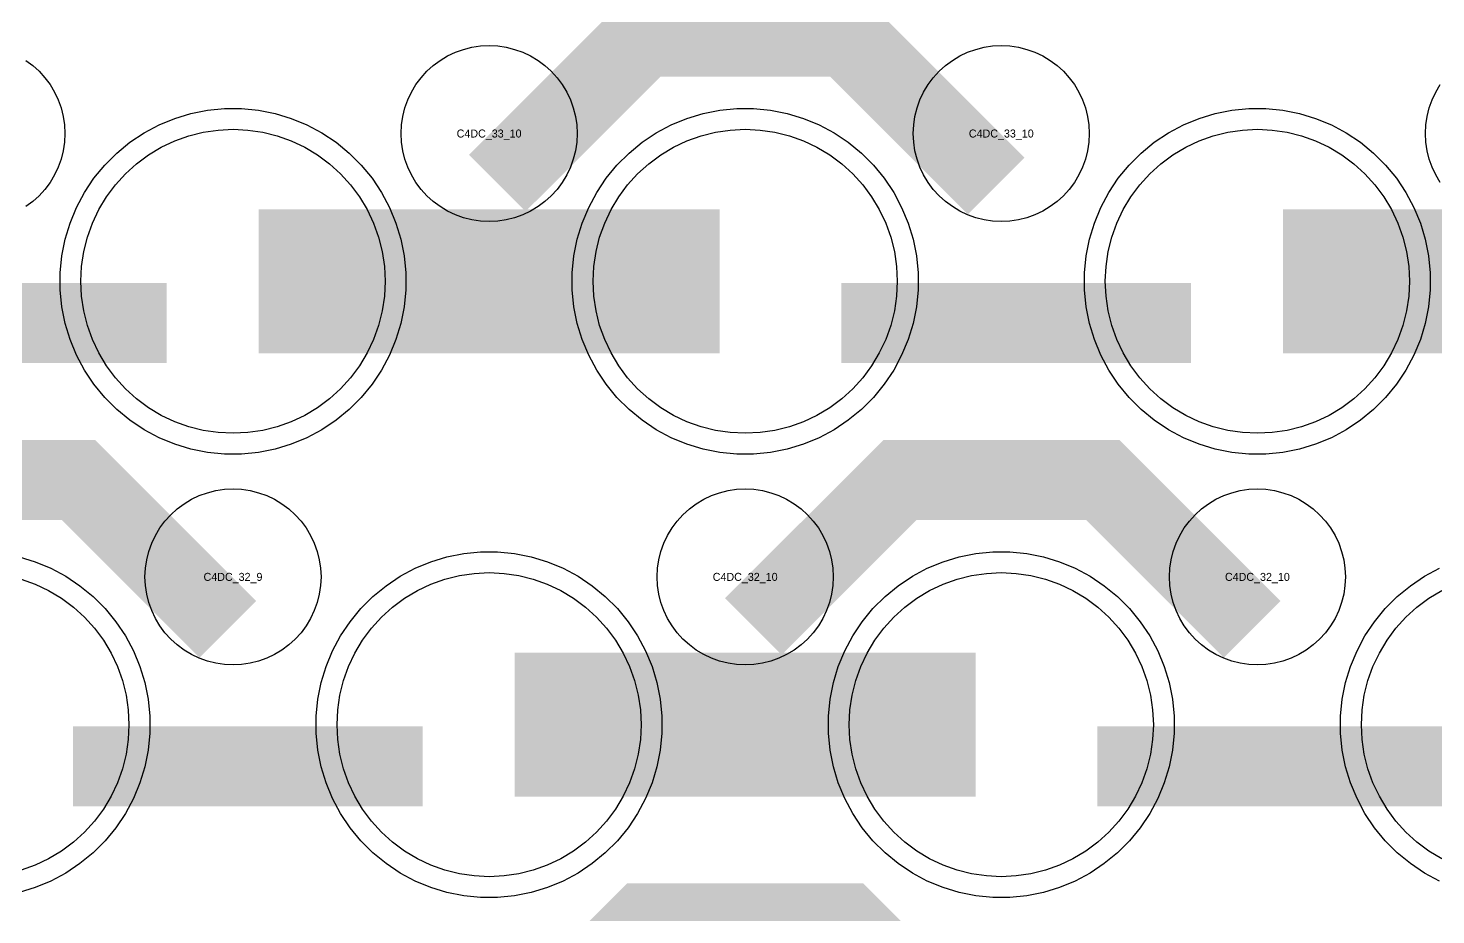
# Model space of a CAD drawing. Extents: x -11880 to 11880, y -14992 to 14992.
# Drawn here: x -8944 to -8504.2, y -10465 to -10187.8 of the extents above; entities that cross this region are included whole.
import ezdxf
from ezdxf.enums import TextEntityAlignment as Align

# ---------------------------------------------------------------- set-up
doc = ezdxf.new("R2010")
doc.units = 0
doc.header["$MEASUREMENT"] = 0
for name, color, linetype in [('GDS_775_DT_237', 138, 'CONTINUOUS'), ('RDL1_FS', 34, 'CONTINUOUS'), ('RDL_BS', 160, 'CONTINUOUS')]:
    doc.layers.add(name, color=color, linetype=linetype)

msp = doc.modelspace()

# ---------------------------------------------------------------- linework, layer by layer
at = {"layer": 'RDL1_FS'}
for points in [[(-8880, -10314.459), (-8884.657, -10314.23), (-8889.268, -10313.546), (-8893.791, -10312.414), (-8898.181, -10310.842), (-8902.395, -10308.85), (-8906.395, -10306.452), (-8910.14, -10303.674), (-8913.594, -10300.544), (-8916.724, -10297.09), (-8919.502, -10293.345), (-8921.9, -10289.345), (-8923.892, -10285.131), (-8925.464, -10280.741), (-8926.596, -10276.218), (-8927.28, -10271.607), (-8927.509, -10266.95), (-8927.28, -10262.293), (-8926.596, -10257.682), (-8925.464, -10253.159), (-8923.892, -10248.769), (-8921.9, -10244.555), (-8919.502, -10240.555), (-8916.724, -10236.81), (-8913.594, -10233.356), (-8910.14, -10230.226), (-8906.395, -10227.448), (-8902.395, -10225.05), (-8898.181, -10223.058), (-8893.791, -10221.486), (-8889.268, -10220.354), (-8884.657, -10219.67), (-8880, -10219.441), (-8875.343, -10219.67), (-8870.732, -10220.354), (-8866.209, -10221.486), (-8861.819, -10223.058), (-8857.605, -10225.05), (-8853.605, -10227.448), (-8849.86, -10230.226), (-8846.406, -10233.356), (-8843.276, -10236.81), (-8840.498, -10240.555), (-8838.1, -10244.555), (-8836.108, -10248.769), (-8834.536, -10253.159), (-8833.404, -10257.682), (-8832.72, -10262.293), (-8832.491, -10266.95), (-8832.72, -10271.607), (-8833.404, -10276.218), (-8834.536, -10280.741), (-8836.108, -10285.131), (-8838.1, -10289.345), (-8840.498, -10293.345), (-8843.276, -10297.09), (-8846.406, -10300.544), (-8849.86, -10303.674), (-8853.605, -10306.452), (-8857.605, -10308.85), (-8861.819, -10310.842), (-8866.209, -10312.414), (-8870.732, -10313.546), (-8875.343, -10314.23)], [(-8720, -10314.459), (-8724.657, -10314.23), (-8729.268, -10313.546), (-8733.791, -10312.414), (-8738.181, -10310.842), (-8742.395, -10308.85), (-8746.395, -10306.452), (-8750.14, -10303.674), (-8753.594, -10300.544), (-8756.724, -10297.09), (-8759.502, -10293.345), (-8761.9, -10289.345), (-8763.892, -10285.131), (-8765.464, -10280.741), (-8766.596, -10276.218), (-8767.28, -10271.607), (-8767.509, -10266.95), (-8767.28, -10262.293), (-8766.596, -10257.682), (-8765.464, -10253.159), (-8763.892, -10248.769), (-8761.9, -10244.555), (-8759.502, -10240.555), (-8756.724, -10236.81), (-8753.594, -10233.356), (-8750.14, -10230.226), (-8746.395, -10227.448), (-8742.395, -10225.05), (-8738.181, -10223.058), (-8733.791, -10221.486), (-8729.268, -10220.354), (-8724.657, -10219.67), (-8720, -10219.441), (-8715.343, -10219.67), (-8710.732, -10220.354), (-8706.209, -10221.486), (-8701.819, -10223.058), (-8697.605, -10225.05), (-8693.605, -10227.448), (-8689.86, -10230.226), (-8686.406, -10233.356), (-8683.276, -10236.81), (-8680.498, -10240.555), (-8678.1, -10244.555), (-8676.108, -10248.769), (-8674.536, -10253.159), (-8673.404, -10257.682), (-8672.72, -10262.293), (-8672.491, -10266.95), (-8672.72, -10271.607), (-8673.404, -10276.218), (-8674.536, -10280.741), (-8676.108, -10285.131), (-8678.1, -10289.345), (-8680.498, -10293.345), (-8683.276, -10297.09), (-8686.406, -10300.544), (-8689.86, -10303.674), (-8693.605, -10306.452), (-8697.605, -10308.85), (-8701.819, -10310.842), (-8706.209, -10312.414), (-8710.732, -10313.546), (-8715.343, -10314.23)], [(-8560, -10314.459), (-8564.657, -10314.23), (-8569.268, -10313.546), (-8573.791, -10312.414), (-8578.181, -10310.842), (-8582.395, -10308.85), (-8586.395, -10306.452), (-8590.14, -10303.674), (-8593.594, -10300.544), (-8596.724, -10297.09), (-8599.502, -10293.345), (-8601.9, -10289.345), (-8603.892, -10285.131), (-8605.464, -10280.741), (-8606.596, -10276.218), (-8607.28, -10271.607), (-8607.509, -10266.95), (-8607.28, -10262.293), (-8606.596, -10257.682), (-8605.464, -10253.159), (-8603.892, -10248.769), (-8601.9, -10244.555), (-8599.502, -10240.555), (-8596.724, -10236.81), (-8593.594, -10233.356), (-8590.14, -10230.226), (-8586.395, -10227.448), (-8582.395, -10225.05), (-8578.181, -10223.058), (-8573.791, -10221.486), (-8569.268, -10220.354), (-8564.657, -10219.67), (-8560, -10219.441), (-8555.343, -10219.67), (-8550.732, -10220.354), (-8546.209, -10221.486), (-8541.819, -10223.058), (-8537.605, -10225.05), (-8533.605, -10227.448), (-8529.86, -10230.226), (-8526.406, -10233.356), (-8523.276, -10236.81), (-8520.498, -10240.555), (-8518.1, -10244.555), (-8516.108, -10248.769), (-8514.536, -10253.159), (-8513.404, -10257.682), (-8512.72, -10262.293), (-8512.491, -10266.95), (-8512.72, -10271.607), (-8513.404, -10276.218), (-8514.536, -10280.741), (-8516.108, -10285.131), (-8518.1, -10289.345), (-8520.498, -10293.345), (-8523.276, -10297.09), (-8526.406, -10300.544), (-8529.86, -10303.674), (-8533.605, -10306.452), (-8537.605, -10308.85), (-8541.819, -10310.842), (-8546.209, -10312.414), (-8550.732, -10313.546), (-8555.343, -10314.23)]]:
    msp.add_lwpolyline(points, close=True, dxfattribs=at)
for points in [[(-8871.998, -10266.95, 45, 45, 0), (-8799.998, -10266.95, 45, 45, 0)], [(-8799.998, -10266.95, 45, 45, 0), (-8727.998, -10266.95, 45, 45, 0)], [(-8551.998, -10266.95, 45, 45, 0), (-8479.998, -10266.95, 45, 45, 0)]]:
    msp.add_lwpolyline(points, format="xyseb", dxfattribs=at)
at = {"layer": 'RDL1_FS', "color": 240, "true_color": 0xed1f24}
for points in [[(-8946.209, -10360.051), (-8941.819, -10361.623), (-8937.605, -10363.615), (-8933.605, -10366.013), (-8929.86, -10368.791), (-8926.406, -10371.921), (-8923.276, -10375.375), (-8920.498, -10379.12), (-8918.1, -10383.12), (-8916.108, -10387.334), (-8914.536, -10391.724), (-8913.404, -10396.247), (-8912.72, -10400.858), (-8912.491, -10405.515), (-8912.72, -10410.172), (-8913.404, -10414.783), (-8914.536, -10419.306), (-8916.108, -10423.696), (-8918.1, -10427.91), (-8920.498, -10431.91), (-8923.276, -10435.655), (-8926.406, -10439.109), (-8929.86, -10442.239), (-8933.605, -10445.017), (-8937.605, -10447.415), (-8941.819, -10449.407), (-8946.209, -10450.979)], [(-8502.395, -10447.415), (-8506.395, -10445.017), (-8510.14, -10442.239), (-8513.594, -10439.109), (-8516.724, -10435.655), (-8519.502, -10431.91), (-8521.9, -10427.91), (-8523.892, -10423.696), (-8525.464, -10419.306), (-8526.596, -10414.783), (-8527.28, -10410.172), (-8527.509, -10405.515), (-8527.28, -10400.858), (-8526.596, -10396.247), (-8525.464, -10391.724), (-8523.892, -10387.334), (-8521.9, -10383.12), (-8519.502, -10379.12), (-8516.724, -10375.375), (-8513.594, -10371.921), (-8510.14, -10368.791), (-8506.395, -10366.013), (-8502.395, -10363.615)]]:
    msp.add_lwpolyline(points, dxfattribs=at)
for points in [[(-8800, -10453.024), (-8804.657, -10452.795), (-8809.268, -10452.111), (-8813.791, -10450.979), (-8818.181, -10449.407), (-8822.395, -10447.415), (-8826.395, -10445.017), (-8830.14, -10442.239), (-8833.594, -10439.109), (-8836.724, -10435.655), (-8839.502, -10431.91), (-8841.9, -10427.91), (-8843.892, -10423.696), (-8845.464, -10419.306), (-8846.596, -10414.783), (-8847.28, -10410.172), (-8847.509, -10405.515), (-8847.28, -10400.858), (-8846.596, -10396.247), (-8845.464, -10391.724), (-8843.892, -10387.334), (-8841.9, -10383.12), (-8839.502, -10379.12), (-8836.724, -10375.375), (-8833.594, -10371.921), (-8830.14, -10368.791), (-8826.395, -10366.013), (-8822.395, -10363.615), (-8818.181, -10361.623), (-8813.791, -10360.051), (-8809.268, -10358.919), (-8804.657, -10358.235), (-8800, -10358.006), (-8795.343, -10358.235), (-8790.732, -10358.919), (-8786.209, -10360.051), (-8781.819, -10361.623), (-8777.605, -10363.615), (-8773.605, -10366.013), (-8769.86, -10368.791), (-8766.406, -10371.921), (-8763.276, -10375.375), (-8760.498, -10379.12), (-8758.1, -10383.12), (-8756.108, -10387.334), (-8754.536, -10391.724), (-8753.404, -10396.247), (-8752.72, -10400.858), (-8752.491, -10405.515), (-8752.72, -10410.172), (-8753.404, -10414.783), (-8754.536, -10419.306), (-8756.108, -10423.696), (-8758.1, -10427.91), (-8760.498, -10431.91), (-8763.276, -10435.655), (-8766.406, -10439.109), (-8769.86, -10442.239), (-8773.605, -10445.017), (-8777.605, -10447.415), (-8781.819, -10449.407), (-8786.209, -10450.979), (-8790.732, -10452.111), (-8795.343, -10452.795)], [(-8640, -10453.024), (-8644.657, -10452.795), (-8649.268, -10452.111), (-8653.791, -10450.979), (-8658.181, -10449.407), (-8662.395, -10447.415), (-8666.395, -10445.017), (-8670.14, -10442.239), (-8673.594, -10439.109), (-8676.724, -10435.655), (-8679.502, -10431.91), (-8681.9, -10427.91), (-8683.892, -10423.696), (-8685.464, -10419.306), (-8686.596, -10414.783), (-8687.28, -10410.172), (-8687.509, -10405.515), (-8687.28, -10400.858), (-8686.596, -10396.247), (-8685.464, -10391.724), (-8683.892, -10387.334), (-8681.9, -10383.12), (-8679.502, -10379.12), (-8676.724, -10375.375), (-8673.594, -10371.921), (-8670.14, -10368.791), (-8666.395, -10366.013), (-8662.395, -10363.615), (-8658.181, -10361.623), (-8653.791, -10360.051), (-8649.268, -10358.919), (-8644.657, -10358.235), (-8640, -10358.006), (-8635.343, -10358.235), (-8630.732, -10358.919), (-8626.209, -10360.051), (-8621.819, -10361.623), (-8617.605, -10363.615), (-8613.605, -10366.013), (-8609.86, -10368.791), (-8606.406, -10371.921), (-8603.276, -10375.375), (-8600.498, -10379.12), (-8598.1, -10383.12), (-8596.108, -10387.334), (-8594.536, -10391.724), (-8593.404, -10396.247), (-8592.72, -10400.858), (-8592.491, -10405.515), (-8592.72, -10410.172), (-8593.404, -10414.783), (-8594.536, -10419.306), (-8596.108, -10423.696), (-8598.1, -10427.91), (-8600.498, -10431.91), (-8603.276, -10435.655), (-8606.406, -10439.109), (-8609.86, -10442.239), (-8613.605, -10445.017), (-8617.605, -10447.415), (-8621.819, -10449.407), (-8626.209, -10450.979), (-8630.732, -10452.111), (-8635.343, -10452.795)]]:
    msp.add_lwpolyline(points, close=True, dxfattribs=at)
for points in [[(-8791.998, -10405.515, 45, 45, 0), (-8719.998, -10405.515, 45, 45, 0)], [(-8719.998, -10405.515, 45, 45, 0), (-8647.998, -10405.515, 45, 45, 0)]]:
    msp.add_lwpolyline(points, format="xyseb", dxfattribs=at)
at = {"layer": 'RDL_BS'}
for points in [[(-8797.438, -10236.264, 25, 25, 0), (-8751.623, -10190.449, 25, 25, 0), (-8718.07, -10190.449, 25, 25, 0)], [(-8641.599, -10237.163, 25, 25, 0), (-8688.313, -10190.449, 25, 25, 0), (-8718.071, -10190.449, 25, 25, 0)], [(-9009.984, -10279.963, 25, 25, 0), (-8900.719, -10279.963, 25, 25, 0)], [(-8689.984, -10279.963, 25, 25, 0), (-8580.719, -10279.963, 25, 25, 0)], [(-8881.599, -10375.728, 25, 25, 0), (-8928.313, -10329.014, 25, 25, 0), (-8958.071, -10329.014, 25, 25, 0)], [(-8717.438, -10374.829, 25, 25, 0), (-8671.623, -10329.014, 25, 25, 0), (-8638.07, -10329.014, 25, 25, 0)], [(-8561.599, -10375.728, 25, 25, 0), (-8608.313, -10329.014, 25, 25, 0), (-8638.071, -10329.014, 25, 25, 0)], [(-8797.438, -10513.394, 25, 25, 0), (-8751.623, -10467.579, 25, 25, 0), (-8718.07, -10467.579, 25, 25, 0)], [(-8641.599, -10514.293, 25, 25, 0), (-8688.313, -10467.579, 25, 25, 0), (-8718.071, -10467.579, 25, 25, 0)]]:
    msp.add_lwpolyline(points, format="xyseb", dxfattribs=at)
for points in [[(-8800, -10248.256), (-8802.693, -10248.124), (-8805.365, -10247.728), (-8807.984, -10247.071), (-8810.519, -10246.164), (-8812.956, -10245.012), (-8815.28, -10243.619), (-8817.443, -10242.016), (-8819.442, -10240.204), (-8821.254, -10238.205), (-8822.857, -10236.042), (-8824.25, -10233.718), (-8825.402, -10231.281), (-8826.309, -10228.746), (-8826.966, -10226.127), (-8827.362, -10223.455), (-8827.494, -10220.762), (-8827.362, -10218.069), (-8826.966, -10215.397), (-8826.309, -10212.778), (-8825.402, -10210.243), (-8824.25, -10207.806), (-8822.857, -10205.482), (-8821.254, -10203.319), (-8819.442, -10201.32), (-8817.443, -10199.508), (-8815.28, -10197.905), (-8812.956, -10196.512), (-8810.519, -10195.36), (-8807.984, -10194.453), (-8805.365, -10193.796), (-8802.693, -10193.4), (-8800, -10193.268), (-8797.307, -10193.4), (-8794.635, -10193.796), (-8792.016, -10194.453), (-8789.481, -10195.36), (-8787.044, -10196.512), (-8784.72, -10197.905), (-8782.557, -10199.508), (-8780.558, -10201.32), (-8778.746, -10203.319), (-8777.143, -10205.482), (-8775.75, -10207.806), (-8774.598, -10210.243), (-8773.691, -10212.778), (-8773.034, -10215.397), (-8772.638, -10218.069), (-8772.506, -10220.762), (-8772.638, -10223.455), (-8773.034, -10226.127), (-8773.691, -10228.746), (-8774.598, -10231.281), (-8775.75, -10233.718), (-8777.143, -10236.042), (-8778.746, -10238.205), (-8780.558, -10240.204), (-8782.557, -10242.016), (-8784.72, -10243.619), (-8787.044, -10245.012), (-8789.481, -10246.164), (-8792.016, -10247.071), (-8794.635, -10247.728), (-8797.307, -10248.124)], [(-8640, -10248.256), (-8642.693, -10248.124), (-8645.365, -10247.728), (-8647.984, -10247.071), (-8650.519, -10246.164), (-8652.956, -10245.012), (-8655.28, -10243.619), (-8657.443, -10242.016), (-8659.442, -10240.204), (-8661.254, -10238.205), (-8662.857, -10236.042), (-8664.25, -10233.718), (-8665.402, -10231.281), (-8666.309, -10228.746), (-8666.966, -10226.127), (-8667.362, -10223.455), (-8667.494, -10220.762), (-8667.362, -10218.069), (-8666.966, -10215.397), (-8666.309, -10212.778), (-8665.402, -10210.243), (-8664.25, -10207.806), (-8662.857, -10205.482), (-8661.254, -10203.319), (-8659.442, -10201.32), (-8657.443, -10199.508), (-8655.28, -10197.905), (-8652.956, -10196.512), (-8650.519, -10195.36), (-8647.984, -10194.453), (-8645.365, -10193.796), (-8642.693, -10193.4), (-8640, -10193.268), (-8637.307, -10193.4), (-8634.635, -10193.796), (-8632.016, -10194.453), (-8629.481, -10195.36), (-8627.044, -10196.512), (-8624.72, -10197.905), (-8622.557, -10199.508), (-8620.558, -10201.32), (-8618.746, -10203.319), (-8617.143, -10205.482), (-8615.75, -10207.806), (-8614.598, -10210.243), (-8613.691, -10212.778), (-8613.034, -10215.397), (-8612.638, -10218.069), (-8612.506, -10220.762), (-8612.638, -10223.455), (-8613.034, -10226.127), (-8613.691, -10228.746), (-8614.598, -10231.281), (-8615.75, -10233.718), (-8617.143, -10236.042), (-8618.746, -10238.205), (-8620.558, -10240.204), (-8622.557, -10242.016), (-8624.72, -10243.619), (-8627.044, -10245.012), (-8629.481, -10246.164), (-8632.016, -10247.071), (-8634.635, -10247.728), (-8637.307, -10248.124)], [(-8882.644, -10320.95), (-8887.938, -10320.433), (-8893.165, -10319.387), (-8898.205, -10317.856), (-8903.115, -10315.825), (-8907.777, -10313.333), (-8912.191, -10310.386), (-8916.292, -10307.024), (-8920.074, -10303.242), (-8923.436, -10299.141), (-8926.383, -10294.727), (-8928.875, -10290.065), (-8930.906, -10285.155), (-8932.437, -10280.115), (-8933.483, -10274.888), (-8934, -10269.594), (-8934, -10264.306), (-8933.483, -10259.012), (-8932.437, -10253.785), (-8930.906, -10248.745), (-8928.875, -10243.835), (-8926.383, -10239.173), (-8923.436, -10234.759), (-8920.074, -10230.658), (-8916.292, -10226.876), (-8912.191, -10223.514), (-8907.777, -10220.567), (-8903.115, -10218.075), (-8898.205, -10216.044), (-8893.165, -10214.513), (-8887.938, -10213.467), (-8882.644, -10212.95), (-8877.356, -10212.95), (-8872.062, -10213.467), (-8866.835, -10214.513), (-8861.795, -10216.044), (-8856.885, -10218.075), (-8852.223, -10220.567), (-8847.809, -10223.514), (-8843.708, -10226.876), (-8839.926, -10230.658), (-8836.564, -10234.759), (-8833.617, -10239.173), (-8831.125, -10243.835), (-8829.094, -10248.745), (-8827.563, -10253.785), (-8826.517, -10259.012), (-8826, -10264.306), (-8826, -10269.594), (-8826.517, -10274.888), (-8827.563, -10280.115), (-8829.094, -10285.155), (-8831.125, -10290.065), (-8833.617, -10294.727), (-8836.564, -10299.141), (-8839.926, -10303.242), (-8843.708, -10307.024), (-8847.809, -10310.386), (-8852.223, -10313.333), (-8856.885, -10315.825), (-8861.795, -10317.856), (-8866.835, -10319.387), (-8872.062, -10320.433), (-8877.356, -10320.95)], [(-8722.644, -10320.95), (-8727.938, -10320.433), (-8733.165, -10319.387), (-8738.205, -10317.856), (-8743.115, -10315.825), (-8747.777, -10313.333), (-8752.191, -10310.386), (-8756.292, -10307.024), (-8760.074, -10303.242), (-8763.436, -10299.141), (-8766.383, -10294.727), (-8768.875, -10290.065), (-8770.906, -10285.155), (-8772.437, -10280.115), (-8773.483, -10274.888), (-8774, -10269.594), (-8774, -10264.306), (-8773.483, -10259.012), (-8772.437, -10253.785), (-8770.906, -10248.745), (-8768.875, -10243.835), (-8766.383, -10239.173), (-8763.436, -10234.759), (-8760.074, -10230.658), (-8756.292, -10226.876), (-8752.191, -10223.514), (-8747.777, -10220.567), (-8743.115, -10218.075), (-8738.205, -10216.044), (-8733.165, -10214.513), (-8727.938, -10213.467), (-8722.644, -10212.95), (-8717.356, -10212.95), (-8712.062, -10213.467), (-8706.835, -10214.513), (-8701.795, -10216.044), (-8696.885, -10218.075), (-8692.223, -10220.567), (-8687.809, -10223.514), (-8683.708, -10226.876), (-8679.926, -10230.658), (-8676.564, -10234.759), (-8673.617, -10239.173), (-8671.125, -10243.835), (-8669.094, -10248.745), (-8667.563, -10253.785), (-8666.517, -10259.012), (-8666, -10264.306), (-8666, -10269.594), (-8666.517, -10274.888), (-8667.563, -10280.115), (-8669.094, -10285.155), (-8671.125, -10290.065), (-8673.617, -10294.727), (-8676.564, -10299.141), (-8679.926, -10303.242), (-8683.708, -10307.024), (-8687.809, -10310.386), (-8692.223, -10313.333), (-8696.885, -10315.825), (-8701.795, -10317.856), (-8706.835, -10319.387), (-8712.062, -10320.433), (-8717.356, -10320.95)], [(-8562.644, -10320.95), (-8567.938, -10320.433), (-8573.165, -10319.387), (-8578.205, -10317.856), (-8583.115, -10315.825), (-8587.777, -10313.333), (-8592.191, -10310.386), (-8596.292, -10307.024), (-8600.074, -10303.242), (-8603.436, -10299.141), (-8606.383, -10294.727), (-8608.875, -10290.065), (-8610.906, -10285.155), (-8612.437, -10280.115), (-8613.483, -10274.888), (-8614, -10269.594), (-8614, -10264.306), (-8613.483, -10259.012), (-8612.437, -10253.785), (-8610.906, -10248.745), (-8608.875, -10243.835), (-8606.383, -10239.173), (-8603.436, -10234.759), (-8600.074, -10230.658), (-8596.292, -10226.876), (-8592.191, -10223.514), (-8587.777, -10220.567), (-8583.115, -10218.075), (-8578.205, -10216.044), (-8573.165, -10214.513), (-8567.938, -10213.467), (-8562.644, -10212.95), (-8557.356, -10212.95), (-8552.062, -10213.467), (-8546.835, -10214.513), (-8541.795, -10216.044), (-8536.885, -10218.075), (-8532.223, -10220.567), (-8527.809, -10223.514), (-8523.708, -10226.876), (-8519.926, -10230.658), (-8516.564, -10234.759), (-8513.617, -10239.173), (-8511.125, -10243.835), (-8509.094, -10248.745), (-8507.563, -10253.785), (-8506.517, -10259.012), (-8506, -10264.306), (-8506, -10269.594), (-8506.517, -10274.888), (-8507.563, -10280.115), (-8509.094, -10285.155), (-8511.125, -10290.065), (-8513.617, -10294.727), (-8516.564, -10299.141), (-8519.926, -10303.242), (-8523.708, -10307.024), (-8527.809, -10310.386), (-8532.223, -10313.333), (-8536.885, -10315.825), (-8541.795, -10317.856), (-8546.835, -10319.387), (-8552.062, -10320.433), (-8557.356, -10320.95)], [(-8880, -10386.821), (-8882.693, -10386.689), (-8885.365, -10386.293), (-8887.984, -10385.636), (-8890.519, -10384.729), (-8892.956, -10383.577), (-8895.28, -10382.184), (-8897.443, -10380.581), (-8899.442, -10378.769), (-8901.254, -10376.77), (-8902.857, -10374.607), (-8904.25, -10372.283), (-8905.402, -10369.846), (-8906.309, -10367.311), (-8906.966, -10364.692), (-8907.362, -10362.02), (-8907.494, -10359.327), (-8907.362, -10356.634), (-8906.966, -10353.962), (-8906.309, -10351.343), (-8905.402, -10348.808), (-8904.25, -10346.371), (-8902.857, -10344.047), (-8901.254, -10341.884), (-8899.442, -10339.885), (-8897.443, -10338.073), (-8895.28, -10336.47), (-8892.956, -10335.077), (-8890.519, -10333.925), (-8887.984, -10333.018), (-8885.365, -10332.361), (-8882.693, -10331.965), (-8880, -10331.833), (-8877.307, -10331.965), (-8874.635, -10332.361), (-8872.016, -10333.018), (-8869.481, -10333.925), (-8867.044, -10335.077), (-8864.72, -10336.47), (-8862.557, -10338.073), (-8860.558, -10339.885), (-8858.746, -10341.884), (-8857.143, -10344.047), (-8855.75, -10346.371), (-8854.598, -10348.808), (-8853.691, -10351.343), (-8853.034, -10353.962), (-8852.638, -10356.634), (-8852.506, -10359.327), (-8852.638, -10362.02), (-8853.034, -10364.692), (-8853.691, -10367.311), (-8854.598, -10369.846), (-8855.75, -10372.283), (-8857.143, -10374.607), (-8858.746, -10376.77), (-8860.558, -10378.769), (-8862.557, -10380.581), (-8864.72, -10382.184), (-8867.044, -10383.577), (-8869.481, -10384.729), (-8872.016, -10385.636), (-8874.635, -10386.293), (-8877.307, -10386.689)], [(-8720, -10386.821), (-8722.693, -10386.689), (-8725.365, -10386.293), (-8727.984, -10385.636), (-8730.519, -10384.729), (-8732.956, -10383.577), (-8735.28, -10382.184), (-8737.443, -10380.581), (-8739.442, -10378.769), (-8741.254, -10376.77), (-8742.857, -10374.607), (-8744.25, -10372.283), (-8745.402, -10369.846), (-8746.309, -10367.311), (-8746.966, -10364.692), (-8747.362, -10362.02), (-8747.494, -10359.327), (-8747.362, -10356.634), (-8746.966, -10353.962), (-8746.309, -10351.343), (-8745.402, -10348.808), (-8744.25, -10346.371), (-8742.857, -10344.047), (-8741.254, -10341.884), (-8739.442, -10339.885), (-8737.443, -10338.073), (-8735.28, -10336.47), (-8732.956, -10335.077), (-8730.519, -10333.925), (-8727.984, -10333.018), (-8725.365, -10332.361), (-8722.693, -10331.965), (-8720, -10331.833), (-8717.307, -10331.965), (-8714.635, -10332.361), (-8712.016, -10333.018), (-8709.481, -10333.925), (-8707.044, -10335.077), (-8704.72, -10336.47), (-8702.557, -10338.073), (-8700.558, -10339.885), (-8698.746, -10341.884), (-8697.143, -10344.047), (-8695.75, -10346.371), (-8694.598, -10348.808), (-8693.691, -10351.343), (-8693.034, -10353.962), (-8692.638, -10356.634), (-8692.506, -10359.327), (-8692.638, -10362.02), (-8693.034, -10364.692), (-8693.691, -10367.311), (-8694.598, -10369.846), (-8695.75, -10372.283), (-8697.143, -10374.607), (-8698.746, -10376.77), (-8700.558, -10378.769), (-8702.557, -10380.581), (-8704.72, -10382.184), (-8707.044, -10383.577), (-8709.481, -10384.729), (-8712.016, -10385.636), (-8714.635, -10386.293), (-8717.307, -10386.689)], [(-8560, -10386.821), (-8562.693, -10386.689), (-8565.365, -10386.293), (-8567.984, -10385.636), (-8570.519, -10384.729), (-8572.956, -10383.577), (-8575.28, -10382.184), (-8577.443, -10380.581), (-8579.442, -10378.769), (-8581.254, -10376.77), (-8582.857, -10374.607), (-8584.25, -10372.283), (-8585.402, -10369.846), (-8586.309, -10367.311), (-8586.966, -10364.692), (-8587.362, -10362.02), (-8587.494, -10359.327), (-8587.362, -10356.634), (-8586.966, -10353.962), (-8586.309, -10351.343), (-8585.402, -10348.808), (-8584.25, -10346.371), (-8582.857, -10344.047), (-8581.254, -10341.884), (-8579.442, -10339.885), (-8577.443, -10338.073), (-8575.28, -10336.47), (-8572.956, -10335.077), (-8570.519, -10333.925), (-8567.984, -10333.018), (-8565.365, -10332.361), (-8562.693, -10331.965), (-8560, -10331.833), (-8557.307, -10331.965), (-8554.635, -10332.361), (-8552.016, -10333.018), (-8549.481, -10333.925), (-8547.044, -10335.077), (-8544.72, -10336.47), (-8542.557, -10338.073), (-8540.558, -10339.885), (-8538.746, -10341.884), (-8537.143, -10344.047), (-8535.75, -10346.371), (-8534.598, -10348.808), (-8533.691, -10351.343), (-8533.034, -10353.962), (-8532.638, -10356.634), (-8532.506, -10359.327), (-8532.638, -10362.02), (-8533.034, -10364.692), (-8533.691, -10367.311), (-8534.598, -10369.846), (-8535.75, -10372.283), (-8537.143, -10374.607), (-8538.746, -10376.77), (-8540.558, -10378.769), (-8542.557, -10380.581), (-8544.72, -10382.184), (-8547.044, -10383.577), (-8549.481, -10384.729), (-8552.016, -10385.636), (-8554.635, -10386.293), (-8557.307, -10386.689)]]:
    msp.add_lwpolyline(points, close=True, dxfattribs=at)
for points in [[(-8944.72, -10197.905), (-8942.557, -10199.508), (-8940.558, -10201.32), (-8938.746, -10203.319), (-8937.143, -10205.482), (-8935.75, -10207.806), (-8934.598, -10210.243), (-8933.691, -10212.778), (-8933.034, -10215.397), (-8932.638, -10218.069), (-8932.506, -10220.762), (-8932.638, -10223.455), (-8933.034, -10226.127), (-8933.691, -10228.746), (-8934.598, -10231.281), (-8935.75, -10233.718), (-8937.143, -10236.042), (-8938.746, -10238.205), (-8940.558, -10240.204), (-8942.557, -10242.016), (-8944.72, -10243.619)], [(-8502.857, -10236.042), (-8504.25, -10233.718), (-8505.402, -10231.281), (-8506.309, -10228.746), (-8506.966, -10226.127), (-8507.362, -10223.455), (-8507.494, -10220.762), (-8507.362, -10218.069), (-8506.966, -10215.397), (-8506.309, -10212.778), (-8505.402, -10210.243), (-8504.25, -10207.806), (-8502.857, -10205.482)]]:
    msp.add_lwpolyline(points, dxfattribs=at)
at = {"layer": 'RDL_BS', "color": 240, "true_color": 0xed1f24}
for points in [[(-8802.644, -10459.515), (-8807.938, -10458.998), (-8813.165, -10457.952), (-8818.205, -10456.421), (-8823.115, -10454.39), (-8827.777, -10451.898), (-8832.191, -10448.951), (-8836.292, -10445.589), (-8840.074, -10441.807), (-8843.436, -10437.706), (-8846.383, -10433.292), (-8848.875, -10428.63), (-8850.906, -10423.72), (-8852.437, -10418.68), (-8853.483, -10413.453), (-8854, -10408.159), (-8854, -10402.871), (-8853.483, -10397.577), (-8852.437, -10392.35), (-8850.906, -10387.31), (-8848.875, -10382.4), (-8846.383, -10377.738), (-8843.436, -10373.324), (-8840.074, -10369.223), (-8836.292, -10365.441), (-8832.191, -10362.079), (-8827.777, -10359.132), (-8823.115, -10356.64), (-8818.205, -10354.609), (-8813.165, -10353.078), (-8807.938, -10352.032), (-8802.644, -10351.515), (-8797.356, -10351.515), (-8792.062, -10352.032), (-8786.835, -10353.078), (-8781.795, -10354.609), (-8776.885, -10356.64), (-8772.223, -10359.132), (-8767.809, -10362.079), (-8763.708, -10365.441), (-8759.926, -10369.223), (-8756.564, -10373.324), (-8753.617, -10377.738), (-8751.125, -10382.4), (-8749.094, -10387.31), (-8747.563, -10392.35), (-8746.517, -10397.577), (-8746, -10402.871), (-8746, -10408.159), (-8746.517, -10413.453), (-8747.563, -10418.68), (-8749.094, -10423.72), (-8751.125, -10428.63), (-8753.617, -10433.292), (-8756.564, -10437.706), (-8759.926, -10441.807), (-8763.708, -10445.589), (-8767.809, -10448.951), (-8772.223, -10451.898), (-8776.885, -10454.39), (-8781.795, -10456.421), (-8786.835, -10457.952), (-8792.062, -10458.998), (-8797.356, -10459.515)], [(-8642.644, -10459.515), (-8647.938, -10458.998), (-8653.165, -10457.952), (-8658.205, -10456.421), (-8663.115, -10454.39), (-8667.777, -10451.898), (-8672.191, -10448.951), (-8676.292, -10445.589), (-8680.074, -10441.807), (-8683.436, -10437.706), (-8686.383, -10433.292), (-8688.875, -10428.63), (-8690.906, -10423.72), (-8692.437, -10418.68), (-8693.483, -10413.453), (-8694, -10408.159), (-8694, -10402.871), (-8693.483, -10397.577), (-8692.437, -10392.35), (-8690.906, -10387.31), (-8688.875, -10382.4), (-8686.383, -10377.738), (-8683.436, -10373.324), (-8680.074, -10369.223), (-8676.292, -10365.441), (-8672.191, -10362.079), (-8667.777, -10359.132), (-8663.115, -10356.64), (-8658.205, -10354.609), (-8653.165, -10353.078), (-8647.938, -10352.032), (-8642.644, -10351.515), (-8637.356, -10351.515), (-8632.062, -10352.032), (-8626.835, -10353.078), (-8621.795, -10354.609), (-8616.885, -10356.64), (-8612.223, -10359.132), (-8607.809, -10362.079), (-8603.708, -10365.441), (-8599.926, -10369.223), (-8596.564, -10373.324), (-8593.617, -10377.738), (-8591.125, -10382.4), (-8589.094, -10387.31), (-8587.563, -10392.35), (-8586.517, -10397.577), (-8586, -10402.871), (-8586, -10408.159), (-8586.517, -10413.453), (-8587.563, -10418.68), (-8589.094, -10423.72), (-8591.125, -10428.63), (-8593.617, -10433.292), (-8596.564, -10437.706), (-8599.926, -10441.807), (-8603.708, -10445.589), (-8607.809, -10448.951), (-8612.223, -10451.898), (-8616.885, -10454.39), (-8621.795, -10456.421), (-8626.835, -10457.952), (-8632.062, -10458.998), (-8637.356, -10459.515)]]:
    msp.add_lwpolyline(points, close=True, dxfattribs=at)
for points in [[(-8946.835, -10353.078), (-8941.795, -10354.609), (-8936.885, -10356.64), (-8932.223, -10359.132), (-8927.809, -10362.079), (-8923.708, -10365.441), (-8919.926, -10369.223), (-8916.564, -10373.324), (-8913.617, -10377.738), (-8911.125, -10382.4), (-8909.094, -10387.31), (-8907.563, -10392.35), (-8906.517, -10397.577), (-8906, -10402.871), (-8906, -10408.159), (-8906.517, -10413.453), (-8907.563, -10418.68), (-8909.094, -10423.72), (-8911.125, -10428.63), (-8913.617, -10433.292), (-8916.564, -10437.706), (-8919.926, -10441.807), (-8923.708, -10445.589), (-8927.809, -10448.951), (-8932.223, -10451.898), (-8936.885, -10454.39), (-8941.795, -10456.421), (-8946.835, -10457.952)], [(-8503.115, -10454.39), (-8507.777, -10451.898), (-8512.191, -10448.951), (-8516.292, -10445.589), (-8520.074, -10441.807), (-8523.436, -10437.706), (-8526.383, -10433.292), (-8528.875, -10428.63), (-8530.906, -10423.72), (-8532.437, -10418.68), (-8533.483, -10413.453), (-8534, -10408.159), (-8534, -10402.871), (-8533.483, -10397.577), (-8532.437, -10392.35), (-8530.906, -10387.31), (-8528.875, -10382.4), (-8526.383, -10377.738), (-8523.436, -10373.324), (-8520.074, -10369.223), (-8516.292, -10365.441), (-8512.191, -10362.079), (-8507.777, -10359.132), (-8503.115, -10356.64)]]:
    msp.add_lwpolyline(points, dxfattribs=at)
for points in [[(-8929.984, -10418.528, 25, 25, 0), (-8820.719, -10418.528, 25, 25, 0)], [(-8609.984, -10418.528, 25, 25, 0), (-8500.719, -10418.528, 25, 25, 0)]]:
    msp.add_lwpolyline(points, format="xyseb", dxfattribs=at)

# ---------------------------------------------------------------- texts
at = {"layer": 'GDS_775_DT_237'}
for s, p in [('C4DC_33_10', (-8800, -10220.762)), ('C4DC_33_10', (-8800, -10220.762)), ('C4DC_33_10', (-8640, -10220.762)), ('C4DC_33_10', (-8640, -10220.762)), ('C4DC_32_9', (-8880, -10359.327)), ('C4DC_32_9', (-8880, -10359.327)), ('C4DC_32_10', (-8720, -10359.327)), ('C4DC_32_10', (-8720, -10359.327)), ('C4DC_32_10', (-8560, -10359.327)), ('C4DC_32_10', (-8560, -10359.327))]:
    msp.add_text(s, height=2.5, dxfattribs=at).set_placement(p, align=Align.MIDDLE_CENTER)

doc.saveas('drawing.dxf')
